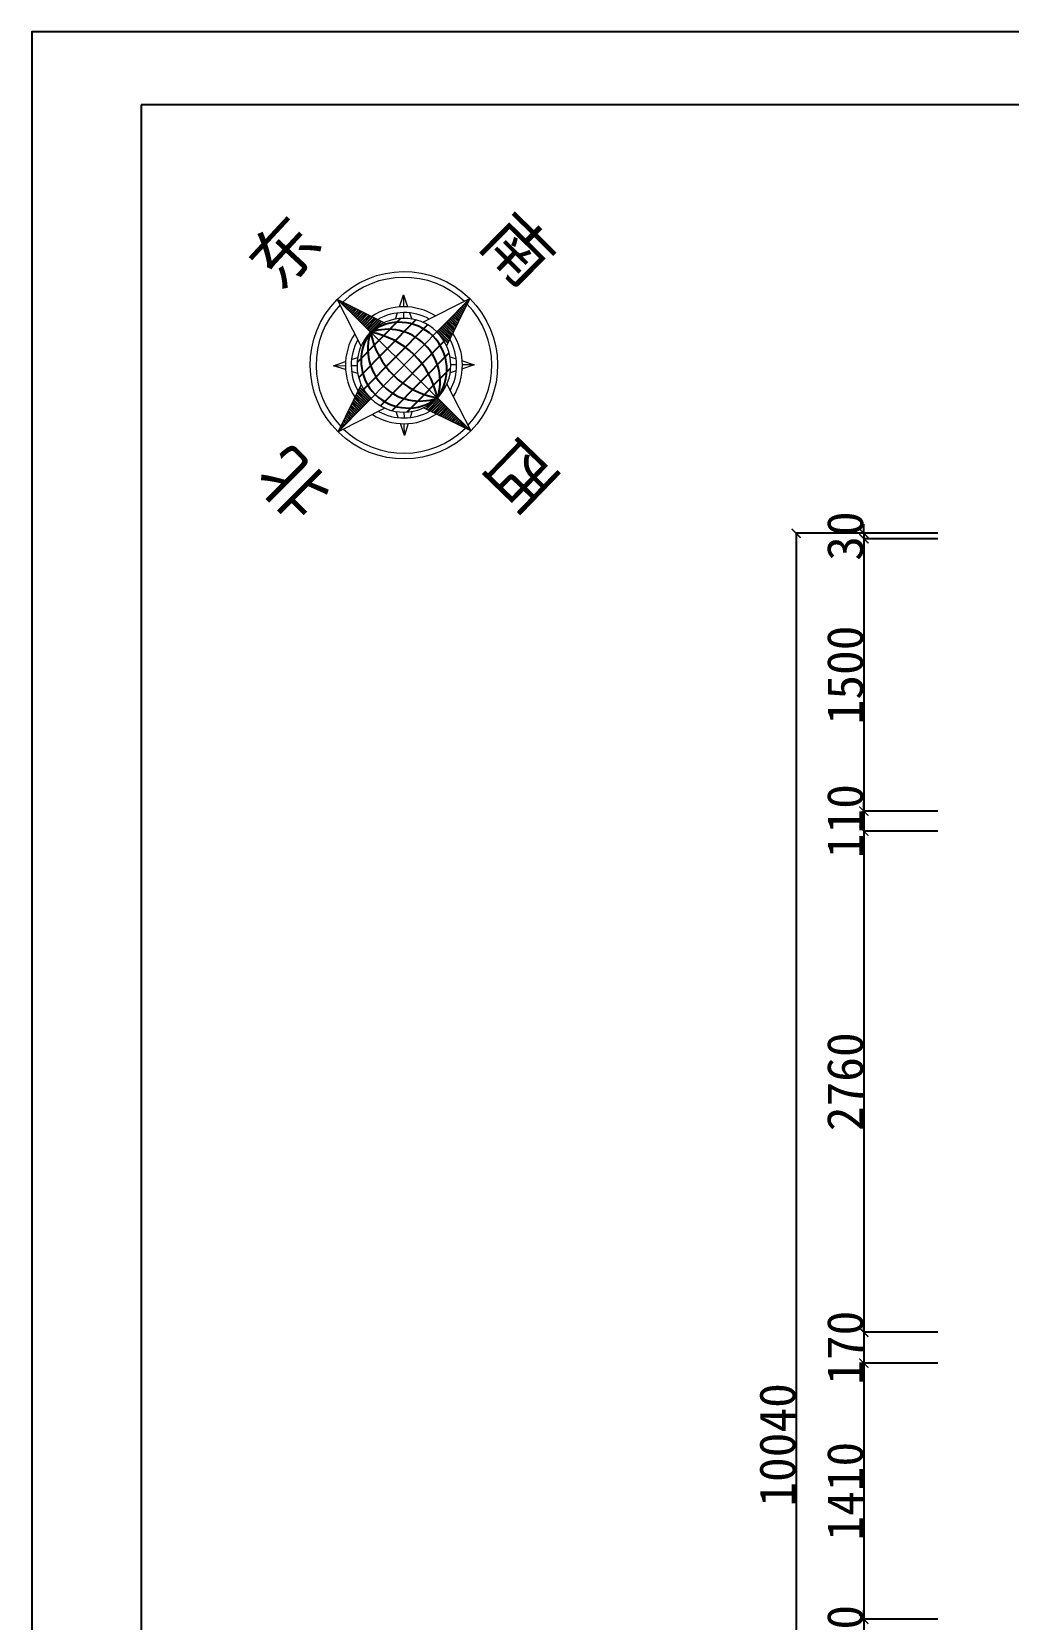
# Model space of a CAD drawing. Header units: millimetres. Extents: x -113526 to 211532, y -79714 to 28306.
# Drawn here: x 119371 to 124749, y -9020 to -278 of the extents above; entities that cross this region are included whole.
import ezdxf

# ---------------------------------------------------------------- set-up
doc = ezdxf.new("R2010")
doc.units = ezdxf.units.MM
doc.header["$PDMODE"] = 35
for name, color, linetype in [('10线框', 8, 'Continuous'), ('填充', 8, 'Continuous'), ('文字说明', 4, 'Continuous')]:
    doc.layers.add(name, color=color, linetype=linetype)
doc.layers.add('内线', color=8, linetype='Continuous', lineweight=9)
doc.layers.add('外线', color=4, linetype='Continuous', lineweight=15)
doc.styles.add('宋体', font='', dxfattribs={"width": 0.7})
doc.styles.add('标准', font='simhei.ttf')
doc.styles.get('宋体').set_extended_font_data('新宋体')
doc.dimstyles.new('50', dxfattribs={"dimtxt": 120, "dimasz": 50, "dimexe": 1, "dimexo": 1, "dimgap": 1, "dimtad": 1, "dimdec": 0, "dimtxsty": '标准', "dimblk": 'ARCHTICK', "dimcen": 0, "dimdle": 1, "dimclrd": 157, "dimclre": 157, "dimclrt": 40, "dimadec": 0, "dimazin": 0, "dimtfac": 1, "dimtdec": 0, "dimtix": 1, "dimtmove": 2, "dimatfit": 3, "dimldrblk": 'DOT', "dimfxl": 100, "dimarcsym": 0})

# ---------------------------------------------------------------- blocks, each defined once
blk = doc.blocks.new('图框')
at = {"layer": '10线框', "color": 4}
blk.add_lwpolyline([(320670.1, -86662.1), (301520.2, -86662.1), (301520.2, -100261.8), (320670.1, -100261.8)], close=True, dxfattribs=at)
blk = doc.blocks.new('*X105')
at = {"color": 0, "linetype": 'ByBlock'}
for p, q in [((-215.75, 162.49), (-215.7467, 162.49)), ((-215.75, 162.48), (-215.7433, 162.48)), ((-215.75, 162.47), (-215.74, 162.47)), ((-215.75, 162.46), (-215.7367, 162.46)), ((-215.75, 162.45), (-215.7333, 162.45)), ((-215.75, 162.44), (-215.73, 162.44)), ((-215.75, 162.43), (-215.7267, 162.43)), ((-215.75, 162.42), (-215.7233, 162.42)), ((-215.75, 162.41), (-215.72, 162.41)), ((-215.75, 162.4), (-215.7167, 162.4)), ((-215.75, 162.39), (-215.7133, 162.39)), ((-215.75, 162.38), (-215.71, 162.38)), ((-215.75, 162.37), (-215.7067, 162.37)), ((-215.75, 162.36), (-215.7033, 162.36)), ((-215.75, 162.35), (-215.7, 162.35)), ((-215.75, 162.34), (-215.6967, 162.34)), ((-215.75, 162.33), (-215.6933, 162.33)), ((-215.75, 162.32), (-215.69, 162.32)), ((-215.75, 162.31), (-215.6867, 162.31)), ((-215.75, 162.3), (-215.6833, 162.3)), ((-215.75, 162.29), (-215.68, 162.29)), ((-215.75, 162.28), (-215.6767, 162.28)), ((-215.75, 162.27), (-215.6733, 162.27)), ((-215.75, 162.26), (-215.67, 162.26)), ((-215.75, 162.25), (-215.6667, 162.25))]:
    blk.add_line(p, q, dxfattribs=at)
blk = doc.blocks.new('A$C2CD672AE')
at = {"layer": '内线'}
for p, q in [((1439, 2139), (1490, 716)), ((1828, 1818), (1767, 1753)), ((1073, 1791), (1139, 1730)), ((1171, 1700), (1204, 1670)), ((1737, 1720), (1707, 1688)), ((2175, 1453), (753, 1402)), ((1101, 1037), (1161, 1102)), ((1192, 1134), (1222, 1167)), ((1757, 1155), (1725, 1185)), ((1855, 1064), (1790, 1124))]:
    blk.add_line(p, q, dxfattribs=at)
blk.add_ellipse((1464, 1427), major_axis=(711, 26), ratio=1, start_param=3.141978264177717, end_param=9.425163571357302, dxfattribs=at)
at = {"layer": '填充'}
for p, q in [((1219, 1686), (1690, 1703)), ((1150, 1594), (1766, 1616)), ((1117, 1504), (1805, 1529)), ((1123, 1326), (1812, 1351)), ((1163, 1239), (1779, 1261)), ((1239, 1152), (1709, 1169))]:
    blk.add_line(p, q, dxfattribs=at)
for centre, major_axis, start_param, end_param in [((1512, 1429), (359, 13), 1.703934, 4.579254), ((1638, 1434), (396, 14), 2.024394, 4.258792), ((1978, 1446), (624, 23), 2.535824, 3.747363), ((1417, 1426), (359, 13), -1.437658, 1.437662), ((1291, 1421), (396, 14), -1.117199, 1.117198), ((951, 1409), (624, 23), -0.605771, 0.605769)]:
    blk.add_ellipse(centre, major_axis=major_axis, ratio=1, start_param=start_param, end_param=end_param, dxfattribs=at)
at = {"layer": '外线', "color": 4}
for p, q in [((1326, 1755), (1439, 2139)), ((1439, 2139), (1578, 1764)), ((1745, 1773), (1828, 1818)), ((1828, 1818), (1788, 1732)), ((1119, 1708), (1073, 1791)), ((1073, 1791), (1160, 1752)), ((1204, 1732), (1249, 1711)), ((1658, 1726), (1702, 1749)), ((1166, 1621), (1142, 1665)), ((1768, 1688), (1748, 1642)), ((753, 1402), (1127, 1542)), ((1792, 1566), (2175, 1453)), ((2175, 1453), (1801, 1313)), ((1136, 1289), (753, 1402)), ((1160, 1167), (1181, 1212)), ((1762, 1233), (1786, 1190)), ((1101, 1037), (1140, 1123)), ((1270, 1129), (1226, 1105)), ((1490, 716), (1350, 1090)), ((1602, 1100), (1490, 716)), ((1724, 1123), (1679, 1144)), ((1855, 1064), (1769, 1103)), ((1810, 1147), (1855, 1064)), ((1184, 1082), (1101, 1037))]:
    blk.add_line(p, q, dxfattribs=at)
for major_axis, start_param, end_param in [((667, 24), 1.593102, 3.119284), ((667, 24), 0.022306, 1.548488), ((444, 16), 1.779546, 2.932844), ((444, 16), 0.208747, 1.362046), ((400, 14), 0.275272, 1.295524), ((400, 14), 1.84607, 2.866322), ((356, 13), 3.142587, 9.425772), ((667, 24), 3.163899, 4.690082), ((667, 24), -1.548489, -0.022306), ((444, 16), -1.362047, -0.208749), ((400, 14), -1.295523, -0.275271), ((444, 16), 3.350341, 4.503639), ((400, 14), 3.416861, 4.437113)]:
    blk.add_ellipse((1464, 1427), major_axis=major_axis, ratio=1, start_param=start_param, end_param=end_param, dxfattribs=at)
at = {"layer": '填充', "zscale": 1423.198896863453}
for p, xscale, yscale, rotation in [((316625, -217920), 1423.198923259011, 1423.198883873476, 2.064354803936039), ((220812, 316588), 1423.198883873476, 1423.198923259011, 92.06435480393606), ((-217884, -313734), 1423.198883873496, 1423.198923259011, 272.064354803936), ((-313697, 220775), 1423.198923259011, 1423.198883873476, 182.064354803936)]:
    blk.add_blockref('*X105', p, dxfattribs=dict(at, xscale=xscale, yscale=yscale, rotation=rotation))
at = {"layer": '文字说明', "color": 4, "style": '宋体'}
for s, rotation, p in [('东', 3.7854, (1155, 2475)), ('南', 271.9394, (2505, 1716)), ('北', 91.7842, (426, 1098)), ('西', 182.5946, (1780, 404))]:
    blk.add_text(s, height=370, rotation=rotation, dxfattribs=at).set_placement(p)
blk = doc.blocks.new('_ArchTick')
at = {"color": 0, "linetype": 'ByBlock', "const_width": 0.15}
blk.add_lwpolyline([(-0.5, -0.5), (0.5, 0.5)], dxfattribs=at)
blk = doc.blocks.new('*D172')
at = {"color": 157, "lineweight": -2, "ltscale": 200, "transparency": 16777216}
for p, q in [((124361.1, -3039.7), (123952.6, -3039.7)), ((123953.6, -3039.7), (123953.6, -2989.7)), ((123953.6, -3039.7), (123953.6, -3069.7)), ((124361.1, -3069.7), (123952.6, -3069.7)), ((123953.6, -3069.7), (123953.6, -3119.7))]:
    blk.add_line(p, q, dxfattribs=at)
at = {"layer": 'Defpoints', "color": 0, "ltscale": 200, "transparency": 16777216}
for p in [(124362.1, -3039.7), (123953.6, -3069.7), (124362.1, -3069.7)]:
    blk.add_point(p, dxfattribs=at)
at = {"color": 157, "lineweight": -2, "ltscale": 200, "transparency": 16777216, "xscale": 50, "yscale": 50, "zscale": 50}
for p, rotation in [((123953.6, -3039.7), 270), ((123953.6, -3069.7), 90)]:
    blk.add_blockref('_ArchTick', p, dxfattribs=dict(at, rotation=rotation))
at = {"color": 2, "ltscale": 200, "transparency": 16777216, "insert": (123851.4, -3054.7), "char_height": 200, "attachment_point": 5, "rotation": 90, "style": '标准'}
blk.add_mtext('30', dxfattribs=at)
blk = doc.blocks.new('_Dot')
at = {"color": 0, "linetype": 'ByBlock', "lineweight": -2}
blk.add_line((-0.5, 0), (-1, 0), dxfattribs=at)
at = {"color": 0, "linetype": 'ByBlock', "const_width": 0.5}
blk.add_lwpolyline([(-0.25, 0, 1), (0.25, 0, 1)], format="xyb", close=True, dxfattribs=at)
blk = doc.blocks.new('DOT')
at = {"color": 0, "linetype": 'ByBlock'}
blk.add_line((-0.35, 0), (-1, 0), dxfattribs=at)
at = {"color": 0, "linetype": 'ByBlock', "const_width": 0.35}
blk.add_lwpolyline([(-0.175, 0, 1), (0.175, 0, 1)], format="xyb", close=True, dxfattribs=at)
blk = doc.blocks.new('*D173')
at = {"color": 157, "lineweight": -2, "ltscale": 200, "transparency": 16777216}
for p, q in [((124361.1, -3069.7), (123952.6, -3069.7)), ((123953.6, -3068.7), (123953.6, -4570.7)), ((124361.1, -4569.7), (123952.6, -4569.7))]:
    blk.add_line(p, q, dxfattribs=at)
at = {"layer": 'Defpoints', "color": 0, "ltscale": 200, "transparency": 16777216}
for p in [(124362.1, -3069.7), (123953.6, -4569.7), (124362.1, -4569.7)]:
    blk.add_point(p, dxfattribs=at)
at = {"color": 157, "lineweight": -2, "ltscale": 200, "transparency": 16777216, "xscale": 50, "yscale": 50, "zscale": 50}
for p, rotation in [((123953.6, -3069.7), 90), ((123953.6, -4569.7), 270)]:
    blk.add_blockref('_ArchTick', p, dxfattribs=dict(at, rotation=rotation))
at = {"color": 2, "ltscale": 200, "transparency": 16777216, "insert": (123851.4, -3819.7), "char_height": 200, "attachment_point": 5, "rotation": 90, "style": '标准'}
blk.add_mtext('1500', dxfattribs=at)
blk = doc.blocks.new('*D174')
at = {"color": 157, "lineweight": -2, "ltscale": 200, "transparency": 16777216}
for p, q in [((123953.6, -4569.7), (123953.6, -4519.7)), ((124361.1, -4569.7), (123952.6, -4569.7)), ((123953.6, -4569.7), (123953.6, -4679.7)), ((124361.1, -4679.7), (123952.6, -4679.7)), ((123953.6, -4679.7), (123953.6, -4729.7))]:
    blk.add_line(p, q, dxfattribs=at)
at = {"layer": 'Defpoints', "color": 0, "ltscale": 200, "transparency": 16777216}
for p in [(124362.1, -4569.7), (123953.6, -4679.7), (124362.1, -4679.7)]:
    blk.add_point(p, dxfattribs=at)
at = {"color": 157, "lineweight": -2, "ltscale": 200, "transparency": 16777216, "xscale": 50, "yscale": 50, "zscale": 50}
for p, rotation in [((123953.6, -4569.7), 270), ((123953.6, -4679.7), 90)]:
    blk.add_blockref('_ArchTick', p, dxfattribs=dict(at, rotation=rotation))
at = {"color": 2, "ltscale": 200, "transparency": 16777216, "insert": (123851.4, -4624.7), "char_height": 200, "attachment_point": 5, "rotation": 90, "style": '标准'}
blk.add_mtext('110', dxfattribs=at)
blk = doc.blocks.new('*D175')
at = {"color": 157, "lineweight": -2, "ltscale": 200, "transparency": 16777216}
for p, q in [((124361.1, -4679.7), (123952.6, -4679.7)), ((123953.6, -4678.7), (123953.6, -7440.7)), ((124361.1, -7439.7), (123952.6, -7439.7))]:
    blk.add_line(p, q, dxfattribs=at)
at = {"layer": 'Defpoints', "color": 0, "ltscale": 200, "transparency": 16777216}
for p in [(124362.1, -4679.7), (123953.6, -7439.7), (124362.1, -7439.7)]:
    blk.add_point(p, dxfattribs=at)
at = {"color": 157, "lineweight": -2, "ltscale": 200, "transparency": 16777216, "xscale": 50, "yscale": 50, "zscale": 50}
for p, rotation in [((123953.6, -4679.7), 90), ((123953.6, -7439.7), 270)]:
    blk.add_blockref('_ArchTick', p, dxfattribs=dict(at, rotation=rotation))
at = {"color": 2, "ltscale": 200, "transparency": 16777216, "insert": (123851.4, -6059.7), "char_height": 200, "attachment_point": 5, "rotation": 90, "style": '标准'}
blk.add_mtext('2760', dxfattribs=at)
blk = doc.blocks.new('*D176')
at = {"color": 157, "lineweight": -2, "ltscale": 200, "transparency": 16777216}
for p, q in [((123953.6, -7439.7), (123953.6, -7389.7)), ((124361.1, -7439.7), (123952.6, -7439.7)), ((123953.6, -7439.7), (123953.6, -7609.7)), ((124361.1, -7609.7), (123952.6, -7609.7)), ((123953.6, -7609.7), (123953.6, -7659.7))]:
    blk.add_line(p, q, dxfattribs=at)
at = {"layer": 'Defpoints', "color": 0, "ltscale": 200, "transparency": 16777216}
for p in [(124362.1, -7439.7), (123953.6, -7609.7), (124362.1, -7609.7)]:
    blk.add_point(p, dxfattribs=at)
at = {"color": 157, "lineweight": -2, "ltscale": 200, "transparency": 16777216, "xscale": 50, "yscale": 50, "zscale": 50}
for p, rotation in [((123953.6, -7439.7), 270), ((123953.6, -7609.7), 90)]:
    blk.add_blockref('_ArchTick', p, dxfattribs=dict(at, rotation=rotation))
at = {"color": 2, "ltscale": 200, "transparency": 16777216, "insert": (123851.4, -7524.7), "char_height": 200, "attachment_point": 5, "rotation": 90, "style": '标准'}
blk.add_mtext('170', dxfattribs=at)
blk = doc.blocks.new('*D177')
at = {"color": 157, "lineweight": -2, "ltscale": 200, "transparency": 16777216}
for p, q in [((124361.1, -7609.7), (123952.6, -7609.7)), ((123953.6, -7608.7), (123953.6, -9020.7)), ((124361.1, -9019.7), (123952.6, -9019.7))]:
    blk.add_line(p, q, dxfattribs=at)
at = {"layer": 'Defpoints', "color": 0, "ltscale": 200, "transparency": 16777216}
for p in [(124362.1, -7609.7), (123953.6, -9019.7), (124362.1, -9019.7)]:
    blk.add_point(p, dxfattribs=at)
at = {"color": 157, "lineweight": -2, "ltscale": 200, "transparency": 16777216, "xscale": 50, "yscale": 50, "zscale": 50}
for p, rotation in [((123953.6, -7609.7), 90), ((123953.6, -9019.7), 270)]:
    blk.add_blockref('_ArchTick', p, dxfattribs=dict(at, rotation=rotation))
at = {"color": 2, "ltscale": 200, "transparency": 16777216, "insert": (123851.4, -8314.7), "char_height": 200, "attachment_point": 5, "rotation": 90, "style": '标准'}
blk.add_mtext('1410', dxfattribs=at)
blk = doc.blocks.new('*D178')
at = {"color": 157, "lineweight": -2, "ltscale": 200, "transparency": 16777216}
for p, q in [((123953.6, -9019.7), (123953.6, -8969.7)), ((124361.1, -9019.7), (123952.6, -9019.7)), ((123953.6, -9019.7), (123953.6, -9269.7)), ((124361.1, -9269.7), (123952.6, -9269.7)), ((123953.6, -9269.7), (123953.6, -9319.7))]:
    blk.add_line(p, q, dxfattribs=at)
at = {"layer": 'Defpoints', "color": 0, "ltscale": 200, "transparency": 16777216}
for p in [(124362.1, -9019.7), (123953.6, -9269.7), (124362.1, -9269.7)]:
    blk.add_point(p, dxfattribs=at)
at = {"color": 157, "lineweight": -2, "ltscale": 200, "transparency": 16777216, "xscale": 50, "yscale": 50, "zscale": 50}
for p, rotation in [((123953.6, -9019.7), 270), ((123953.6, -9269.7), 90)]:
    blk.add_blockref('_ArchTick', p, dxfattribs=dict(at, rotation=rotation))
at = {"color": 2, "ltscale": 200, "transparency": 16777216, "insert": (123851.4, -9144.7), "char_height": 200, "attachment_point": 5, "rotation": 90, "style": '标准'}
blk.add_mtext('250', dxfattribs=at)
blk = doc.blocks.new('*D182')
at = {"color": 157, "lineweight": -2, "ltscale": 200, "transparency": 16777216}
for p, q in [((124361.1, -3039.7), (123580, -3039.7)), ((123581, -3038.7), (123581, -13080.7)), ((124361.1, -13079.7), (123580, -13079.7))]:
    blk.add_line(p, q, dxfattribs=at)
at = {"layer": 'Defpoints', "color": 0, "ltscale": 200, "transparency": 16777216}
for p in [(124362.1, -3039.7), (123581, -13079.7), (124362.1, -13079.7)]:
    blk.add_point(p, dxfattribs=at)
at = {"color": 157, "lineweight": -2, "ltscale": 200, "transparency": 16777216, "xscale": 50, "yscale": 50, "zscale": 50}
for p, rotation in [((123581, -3039.7), 90), ((123581, -13079.7), 270)]:
    blk.add_blockref('_ArchTick', p, dxfattribs=dict(at, rotation=rotation))
at = {"color": 2, "ltscale": 200, "transparency": 16777216, "insert": (123478.9, -8059.7), "char_height": 200, "attachment_point": 5, "rotation": 90, "style": '标准'}
blk.add_mtext('10040', dxfattribs=at)

msp = doc.modelspace()

# ---------------------------------------------------------------- linework, layer by layer
at = {"layer": '10线框'}
for p, q in [((119974.4, -679.6), (119974.4, -16721.6)), ((142489.5, -679.6), (119974.4, -679.6))]:
    msp.add_line(p, q, dxfattribs=at)

# ---------------------------------------------------------------- block references
at = {"xscale": 1.238710232719313, "yscale": 1.238710232704761, "zscale": 1.238710232707264}
msp.add_blockref('图框', (-254124.8, 107071.6), dxfattribs=at)
at = {"ltscale": 5, "xscale": 0.7250825573116804, "yscale": 0.7250825400114991, "zscale": 0.7250825279308203, "rotation": 43.33838638122501}
msp.add_blockref('A$C2CD672AE', (121359, -3595.2), dxfattribs=at)

# ---------------------------------------------------------------- dimensions: what is measured, and where the dimension line sits
at = {"ltscale": 200}
for base, p1, p2, picture, middle in [((123953.6, -3069.7), (124362.1, -3039.7), (124362.1, -3069.7), '*D172', (123851.4, -3054.7)), ((123581, -13079.7), (124362.1, -3039.7), (124362.1, -13079.7), '*D182', (123478.9, -8059.7)), ((123953.6, -4569.7), (124362.1, -3069.7), (124362.1, -4569.7), '*D173', (123851.4, -3819.7)), ((123953.6, -4679.7), (124362.1, -4569.7), (124362.1, -4679.7), '*D174', (123851.4, -4624.7)), ((123953.6, -7439.7), (124362.1, -4679.7), (124362.1, -7439.7), '*D175', (123851.4, -6059.7)), ((123953.6, -7609.7), (124362.1, -7439.7), (124362.1, -7609.7), '*D176', (123851.4, -7524.7)), ((123953.6, -9019.7), (124362.1, -7609.7), (124362.1, -9019.7), '*D177', (123851.4, -8314.7)), ((123953.6, -9269.7), (124362.1, -9019.7), (124362.1, -9269.7), '*D178', (123851.4, -9144.7))]:
    dim = msp.add_linear_dim(base=base, p1=p1, p2=p2, angle=270, dimstyle='50', override={"dimtxt": 200, "dimclrt": 2, "dimldrblk": 'DOT'}, dxfattribs=at)
    dim.commit()
    dim.dimension.update_dxf_attribs({"geometry": picture, "text_midpoint": middle})

doc.saveas('drawing.dxf')
